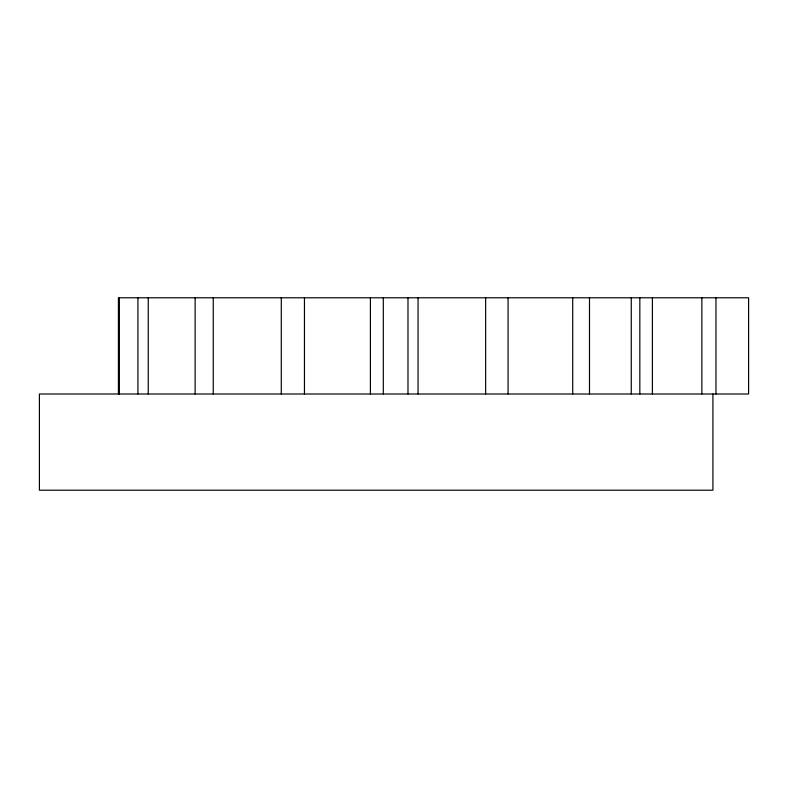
<?xml version="1.0" encoding="UTF-8"?>
<svg xmlns="http://www.w3.org/2000/svg" width="788" height="788" viewBox="0 0 788 788"><rect width="100%" height="100%" fill="white"/><g stroke="black" fill="none" stroke-linecap="round" stroke-linejoin="round"><path stroke-width="1.18" d="M715.967 297.785L715.967 394M712.913 394L712.913 490.215L39.4 490.215L39.4 394L748.6 394L748.6 297.785L118.417 297.785L118.417 394M701.862 297.785L701.862 394M652.395 297.785L652.395 394M639.836 297.785L639.836 394M631.267 297.785L631.267 394M589.493 297.785L589.493 394M572.709 297.785L572.709 394M508.073 297.785L508.073 394M485.635 297.785L485.635 394M418.054 297.785L418.054 394M407.987 297.785L407.987 394M383.303 297.785L383.303 394M370.399 297.785L370.399 394M304.454 297.785L304.454 394M281.286 297.785L281.286 394M213.252 297.785L213.252 394M195.129 297.785L195.129 394M148.252 297.785L148.252 394M137.93 297.785L137.93 394M119.362 297.785L119.362 394"/></g></svg>
